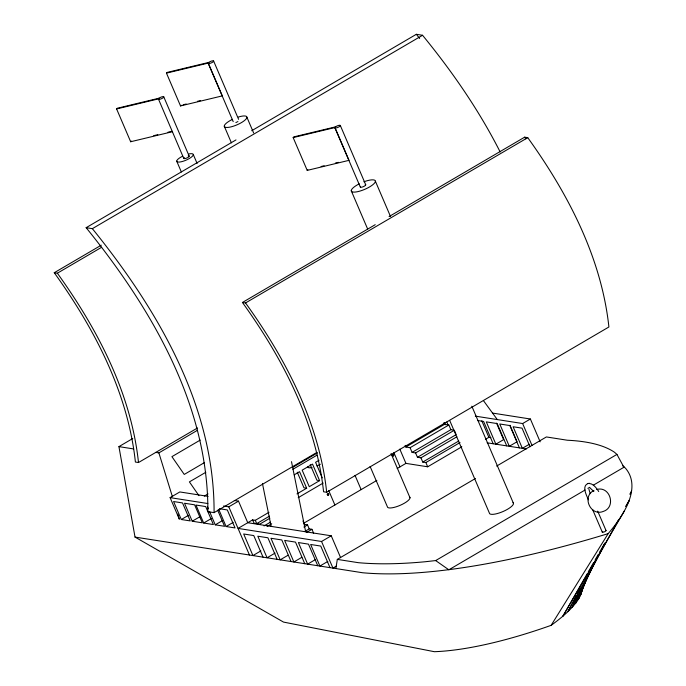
<?xml version="1.0" encoding="UTF-8"?>
<svg xmlns="http://www.w3.org/2000/svg" width="686" height="686" viewBox="0 0 686 686"><rect width="100%" height="100%" fill="white"/><g stroke="black" fill="none" stroke-linecap="round" stroke-linejoin="round"><path stroke-width="1.03" d="M335.866 568.565L337.315 559.39L475.467 478.485M583.657 584.841L580.382 595.499L586.41 578.452M582.371 588.125L578.392 599.221L589.385 572.578M581.033 590.346L575.631 603.174L595.379 560.745M577.655 595.731L572.107 607.333L605.223 542.652M576.317 595.671L567.862 611.655L618.746 519.422M577.312 593.793L580.296 588.151M625.941 506.379L629.028 500.789L625.855 506.328M587.25 573.676L562.932 616.122L624.277 511.07M588.314 571.832L593.596 562.606M595.182 559.836L598.355 554.305M599.418 552.462L604.177 544.152M132.741 438.534L118.927 446.629L135.022 537.087L283.507 622.082L434.358 651.7A199.274 55.926 -23.2 0 0 551.124 625.34L608.173 533.631A325.018 91.221 -23.2 0 0 625.383 468.109L622.691 465.734M116.611 108.945L117.237 108.259L159.015 98.209L158.389 98.904L116.611 108.945L130.666 141.745L172.452 131.703M166.466 73.128L167.084 72.433L208.87 62.392L208.244 63.086L166.466 73.128L180.521 105.927L222.307 95.886L208.244 63.086M130.666 141.745L131.292 141.059M180.521 105.927L181.147 105.232M293.162 137.586L293.788 136.891L335.565 126.85L334.94 127.545L293.162 137.586L307.217 170.385L349.002 160.344L334.94 127.545M307.217 170.385L307.843 169.691M593.939 490.499C581.454 496.467 590.663 516.721 603.337 511.404C616.448 507.186 610.146 485.611 596.709 489.487M316.743 452.511L214.075 512.639L207.867 511.67C208.415 405.134 151.177 308.143 86.144 227.683L235.984 139.927M251.711 130.717L416.342 34.3L422.559 35.278C452.185 71.473 478.974 110.189 500.163 151.958M86.144 227.683L92.361 228.661L422.559 35.278M197.534 427.953L138.503 462.527L135.399 462.038C127.913 392.598 94.488 328.705 54.254 272.719L101.288 245.168M54.254 272.719L57.358 273.208L101.631 247.277M389.073 216.579L524.653 137.174L527.757 137.663C567.991 193.658 601.416 257.542 608.902 326.982L326.682 492.274L323.578 491.785C316.092 422.336 282.666 358.452 242.432 302.466L375.242 224.682M242.432 302.466L245.537 302.946L527.757 137.663M155.722 452.4L158.878 452.889L197.568 430.233M200.209 440.086L171.92 456.653L184.242 474.438L204.317 462.673M205.826 472.268L189.405 481.889L198.931 495.635M177.785 514.106L179.355 519.208L170.111 497.633L179.818 491.948L208.115 496.381M204.368 496.072L208.021 493.937M181.301 519.516L190.236 520.914L182.527 502.932L173.592 501.535L181.301 519.516L188.367 515.375M192.226 521.223L202.319 522.809L194.618 504.827L184.517 503.241L192.226 521.223L200.175 516.575M292.811 467.32L317.618 452.794M223.559 506.002L228.798 506.825L238.505 501.14L247.757 522.723L331.244 535.8L340.616 557.667M292.888 469.293L316.906 455.221M203.682 523.024L213.389 524.541L205.68 506.56L195.973 505.042L203.682 523.024L211.631 518.367M294.285 474.781L299.576 471.676L306.668 488.218L296.961 493.903M319.05 460.272L315.603 462.287L322.274 477.859M209.573 511.585L215.25 524.833L222.307 520.7M218.8 509.501L226.106 526.531L233.163 522.398M269.006 512.296L255.312 520.314L252.594 519.885L238.051 528.409L321.537 541.486L331.244 535.8M319.607 480.637L309.257 486.708L302.166 470.159L312.516 464.096L319.607 480.637L316.889 480.217L310.218 464.645M298.213 497.676L323.175 483.047M269.504 516.129L256.727 523.615L255.312 520.314M269.872 518.222L259.831 524.104L254.009 523.186L252.594 519.885M264.041 525.93L270.43 522.192M267.146 526.419L271.707 523.744M405.812 447.032L444.579 424.325L448.85 424.994L450.865 429.685L454.355 430.233L415.587 452.94L412.089 452.391L410.082 447.701L405.812 447.032L405.117 445.411M410.082 447.701L448.85 424.994M412.089 452.391L450.865 429.685M303.452 523.401L376.854 480.406M397.203 468.495L405.932 463.376L427.678 466.789L461.832 446.783M415.587 452.94L417.448 457.288L456.224 434.59M260.869 550.909L252.92 555.566L243.676 533.982L253.769 535.569L263.021 557.143M417.448 457.288L420.947 457.836L456.945 436.759M303.872 527.037L307.525 524.893L309.232 528.872L311.95 529.3L313.648 533.279M420.947 457.836L422.756 462.072L458.763 440.987M304.661 531.547L309.232 528.872M306.471 532.508L311.95 529.3M422.756 462.072L425.869 462.553L460.023 442.556M275.009 553.13L267.06 557.778L257.816 536.203L267.909 537.781L277.153 559.364M485.431 439.349L488.869 437.325L490.876 437.642M288.137 555.188L280.188 559.836L270.944 538.261L281.817 539.959L291.061 561.542M475.304 416.128L522.629 423.545L530.381 419.009L540.156 441.818M301.823 557.332L293.874 561.98L284.63 540.405L295.503 542.103L304.747 563.686M315.594 559.484L307.645 564.141L298.401 542.557L308.494 544.144L317.747 565.718M327.848 561.405L319.899 566.061L310.655 544.478L320.748 546.065L330 567.639M529.249 444.296L522.355 448.327L513.111 426.752L522.037 428.15L530.029 446.783M496.647 466.077L546.39 436.948L567.339 440.232A325.018 91.221 -23.2 0 1 614.527 452.288L616.946 454.415L623.917 467.269M336.474 566.036L332.942 568.102L321.537 541.486M337.315 559.39L358.264 562.674A458.197 128.599 -23.2 0 0 425.337 561.731L435.67 560.573L616.946 454.415M585.081 490.018L448.85 569.8L435.67 560.573M587.859 488.389L589.703 487.309M593.407 485.139L624.226 467.089M588.073 483.484C581.394 486.082 586.633 495.566 588.451 499.845M183.188 104.744L186.24 104.015M197.448 101.314L200.509 100.585M153.715 135.665L157.789 134.688M167.976 132.235L172.057 131.258M321.091 166.509L324.152 165.772M335.36 163.079L338.412 162.342M589.017 483.39C593.493 483.724 596.46 488.072 598.715 491.51M587.585 483.527L589.488 483.338M492.437 413.058L530.381 419.009M477.585 420.509L483.604 421.453L493.165 443.756M487.146 442.813L526.325 448.953M118.927 446.629L133.641 448.936M306.668 488.218L303.949 487.789L297.278 472.225M234.32 500.48L238.505 501.14M170.111 497.633L207.841 503.541M219.391 508.712L227.323 509.955L235.032 527.937L226.106 526.531M307.525 524.893L304.413 524.404L302.972 521.034M215.25 524.833L224.571 526.291L217.668 510.204M135.022 537.087L362.585 572.75A458.197 128.599 -23.2 0 0 608.173 533.631M589.694 487.609L593.827 491.51M416.342 34.3L419.635 38.45M92.361 228.661C157.386 309.12 214.624 406.112 214.075 512.639M483.433 400.607L497.299 419.575M524.653 137.174L525.828 138.838M245.537 302.946C285.77 358.941 319.196 422.825 326.682 492.274M57.358 273.208C97.592 329.194 131.026 393.078 138.503 462.527M597.695 511.113L606.038 530.578M592.635 509.612L602.265 532.062M522.629 423.545L532.002 445.403M509.998 425.26L517.064 441.741L509.312 446.286L499.751 423.982L509.852 425.569L519.405 447.864M506.731 445.874L497.17 423.579L486.297 421.873L495.858 444.176L503.61 439.64L496.544 423.151M481.812 420.844L488.869 437.325M375.388 181.215L390.548 216.579M471.822 406.198L513.505 503.464M340.316 125.487A2.933 0.823 -23.2 0 1 336.492 127.87A2.933 0.823 -23.2 0 1 336.037 126.516A2.933 0.823 -23.2 0 1 340.316 125.487L365.724 184.757M334.905 127.768L360.313 187.038M454.732 431.108L455.847 433.715M351.241 190.742L367.662 229.064M449.776 420.647L489.358 512.991A13.043 3.662 -23.2 0 0 503.207 511.447A13.043 3.662 -23.2 0 0 513.042 502.624M446.818 422.019L448.061 424.926M444.674 422.85L445.488 424.754M443.885 422.705L444.579 424.325M425.869 462.553L427.678 466.789M399.818 449.124L405.932 463.376M393.867 452.623L399.972 466.866M246.909 117.237L253.623 132.912M391.063 453.592L409.996 497.753M213.62 61.028A2.933 0.823 -23.2 0 1 209.796 63.421A2.933 0.823 -23.2 0 1 209.333 62.057A2.933 0.823 -23.2 0 1 213.62 61.028L238.608 119.33M208.21 63.309L233.197 121.611M224.262 126.181L231.405 142.834M370.106 466.454L387.35 506.688A12.228 3.43 -23.2 0 0 400.341 505.239A12.228 3.43 -23.2 0 0 409.559 496.964M355.031 475.372L361.136 489.615M193.315 154.599L197.105 163.448M163.765 96.846A2.933 0.823 -23.2 0 1 159.941 99.238A2.933 0.823 -23.2 0 1 159.486 97.884A2.933 0.823 -23.2 0 1 163.765 96.846L189.173 156.116M328.723 490.601L334.888 504.982M158.389 98.904L183.762 158.397M176.714 161.15L181.344 171.963M228.798 506.825L249.455 555.017M207.541 506.851L208.355 508.746M590.183 493.594L588.914 489.229M158.878 452.889L172.426 496.767M291.499 461.678L305.682 531.796M262.446 483.467L271.116 526.385M581.942 589.9A114.339 32.088 -23.2 0 1 551.124 625.34M189.044 153.93A8.969 2.521 -23.2 0 1 190.982 157.446A8.969 2.521 -23.2 0 1 177.897 162.05A8.969 2.521 -23.2 0 1 182.733 156.151M320.311 464.25A8.969 2.521 -23.2 0 1 316.898 465.948M312.01 467.526A8.969 2.521 -23.2 0 1 307.74 466.857M363.897 181.799A13.043 3.662 -23.2 0 1 374.239 183.419A13.043 3.662 -23.2 0 1 354.37 192.114A13.043 3.662 -23.2 0 1 359.25 183.839M238.334 117.04A12.228 3.43 -23.2 0 1 244.971 120.136A12.228 3.43 -23.2 0 1 226.423 127.45A12.228 3.43 -23.2 0 1 232.477 119.355M605.464 530.364A2.041 0.575 -23.2 0 1 605.506 531.221A2.041 0.575 -23.2 0 1 602.84 532.276A2.041 0.575 -23.2 0 1 602.797 531.418M188.196 155.902A2.933 0.823 -23.2 0 1 188.564 157.008A2.933 0.823 -23.2 0 1 184.74 158.62A2.933 0.823 -23.2 0 1 184.371 157.514M365.226 184.517A2.933 0.823 -23.2 0 1 363.28 186.678A2.933 0.823 -23.2 0 1 360.544 186.489M237.896 121.551A2.933 0.823 -23.2 0 1 237.27 121.902M236.584 122.219A2.933 0.823 -23.2 0 1 235.873 122.494M327.231 494.237C327.865 497.341 329.512 492.188 327.231 494.237M327.616 494.306C328.26 497.401 329.897 492.256 327.616 494.306M392.238 455.101C392.872 458.197 394.519 453.052 392.238 455.101M392.624 455.161C393.267 458.257 394.904 453.112 392.624 455.161M631.523 491.287L630.065 494.143L631.523 491.287"/></g></svg>
